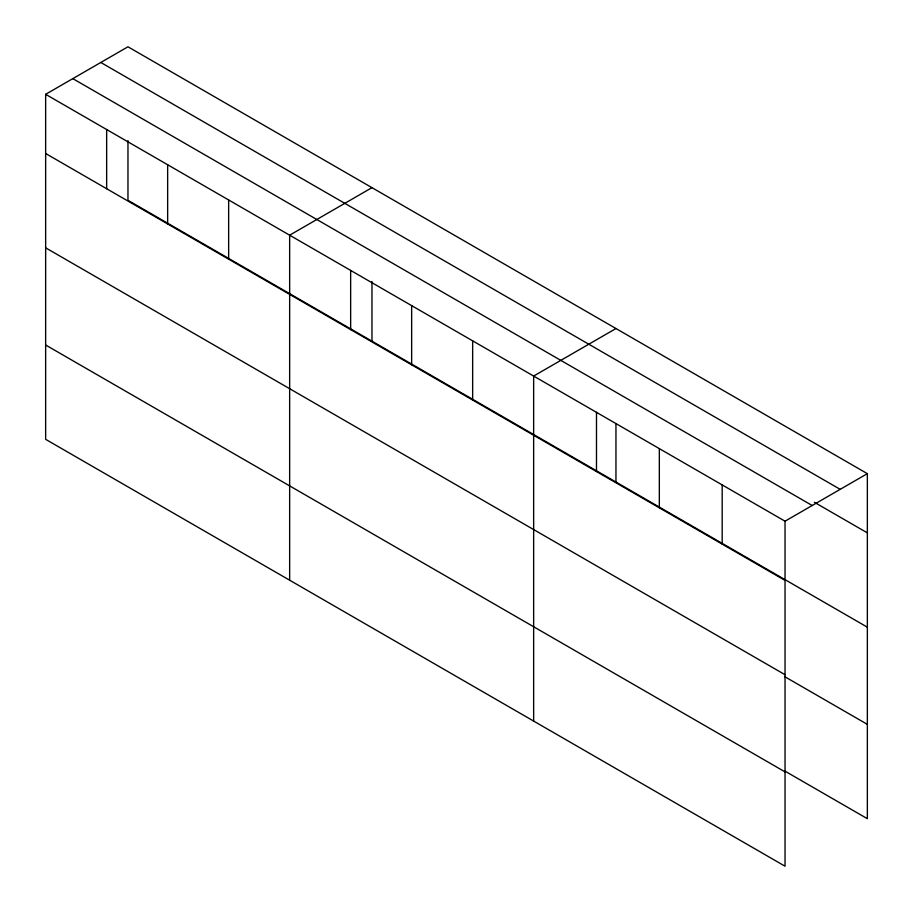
<?xml version="1.0" encoding="UTF-8"?>
<svg xmlns="http://www.w3.org/2000/svg" width="913" height="913" viewBox="0 0 913 913"><rect width="100%" height="100%" fill="white"/><g stroke="black" fill="none" stroke-linecap="round" stroke-linejoin="round"><path stroke-width="1.37" d="M615.955 423.792L615.955 482.041M45.65 94.313L785.032 521.197L785.032 866.209L45.65 439.336L45.65 94.313L127.968 46.791L867.35 473.664L867.35 818.687L784.781 771.017M371.968 187.656L289.649 235.189L289.649 580.2M615.955 328.532L533.649 376.053L533.649 721.076M785.032 521.197L867.35 473.664M100.807 62.472L840.188 489.357M814.362 502.276L867.35 532.861M72.812 78.632L812.193 505.505M867.35 627.185L127.968 200.301L127.968 140.659M45.65 153.51L785.032 580.394M45.65 247.834L785.032 674.707M784.781 676.693L867.35 724.363M45.65 345.011L785.032 771.884M722.183 484.906L722.183 544.102M659.334 448.625L659.334 507.822M596.486 412.334L596.486 471.53M472.649 340.834L472.649 400.031M411.649 305.615L411.649 364.812M371.968 281.535L371.968 341.177M350.649 270.396L350.649 329.593M228.649 199.97L228.649 259.166M167.65 164.751L167.65 223.947M106.65 129.532L106.65 188.729"/></g></svg>
